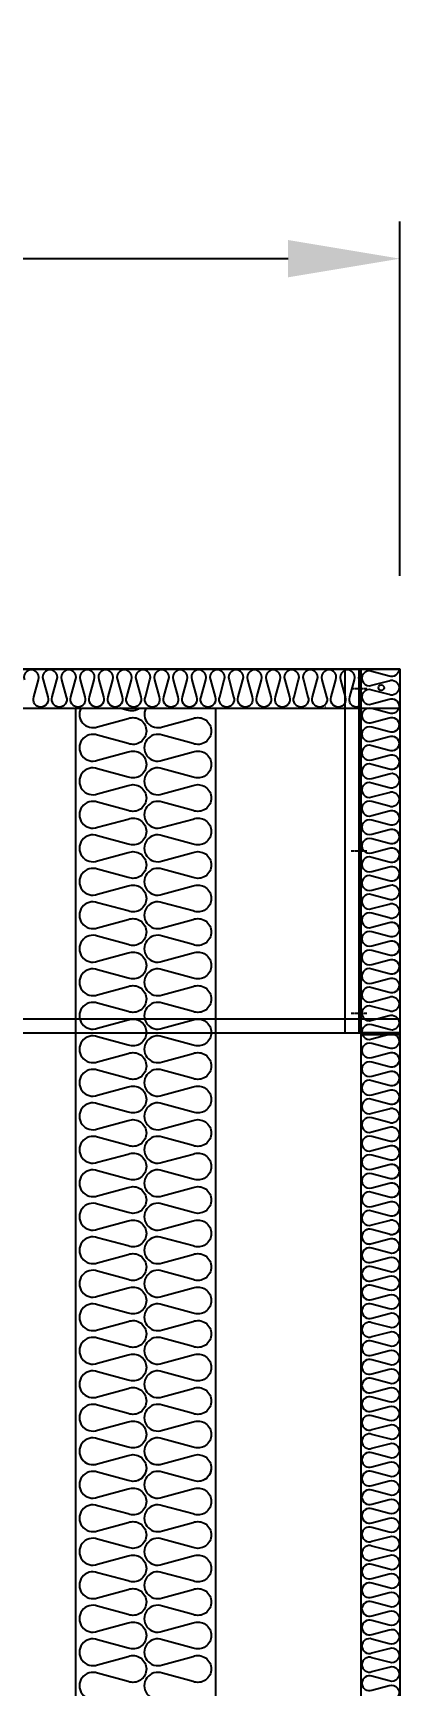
# Model space of a CAD drawing. Header units: millimetres. Extents: x 2197 to 34309, y 1850 to 24558.
# Drawn here: x 9415 to 9809, y 12168 to 13940 of the extents above; entities that cross this region are included whole.
import ezdxf

# ---------------------------------------------------------------- set-up
doc = ezdxf.new("R2010")
doc.units = ezdxf.units.MM
doc.linetypes.add('CENTER', pattern=[2, 1.25, -0.25, 0.25, -0.25])
doc.linetypes.add('HIDDEN', pattern=[0.375, 0.25, -0.125])
for name, color, linetype in [('center', 1, 'CENTER'), ('SMS', 220, 'Continuous'), ('냉각탑_dim', 1, 'Continuous'), ('숨은선', 5, 'HIDDEN')]:
    doc.layers.add(name, color=color, linetype=linetype)
doc.styles.add('HY울릉도L', font='')
doc.styles.get('HY울릉도L').set_extended_font_data('HY울릉도L')
doc.dimstyles.new('성지DIM', dxfattribs={"dimtxt": 3.5, "dimasz": 3, "dimexe": 1, "dimexo": 2.5, "dimgap": 2, "dimtad": 1, "dimdec": 0, "dimzin": 3, "dimdsep": 46, "dimtxsty": 'HY울릉도L', "dimblk": 'ARCHTICK', "dimcen": -2, "dimclrd": 256, "dimclre": 256, "dimclrt": 7, "dimadec": 0, "dimazin": 0, "dimtfac": 1, "dimtdec": 0, "dimtofl": 0, "dimtmove": 0, "dimatfit": 3, "dimfxl": 1, "dimtolj": 1, "dimtzin": 0, "dimlwe": -1, "dimarcsym": 0})

# ---------------------------------------------------------------- blocks, each defined once
blk = doc.blocks.new('*D800')
at = {"layer": 'Defpoints', "color": 0, "transparency": 16777216}
for p in [(9808.6, 13697.8), (5608.6, 13257.9), (9808.6, 13257.9)]:
    blk.add_point(p, dxfattribs=at)
at = {"layer": '냉각탑_dim', "transparency": 16777216}
for p, q in [((5608.6, 13357.9), (5608.6, 13737.8)), ((9808.6, 13357.9), (9808.6, 13737.8))]:
    blk.add_line(p, q, dxfattribs=at)
at = {"layer": '냉각탑_dim', "lineweight": -2, "transparency": 16777216}
blk.add_line((5728.6, 13697.8), (9688.6, 13697.8), dxfattribs=at)
at = {"layer": '냉각탑_dim', "transparency": 16777216}
for points in [[(5728.6, 13717.8), (5728.6, 13677.8), (5608.6, 13697.8)], [(9688.6, 13717.8), (9688.6, 13677.8), (9808.6, 13697.8)]]:
    blk.add_solid(points, dxfattribs=at)
at = {"layer": '냉각탑_dim', "color": 7, "transparency": 16777216, "insert": (7708.6, 13847.8), "char_height": 140, "attachment_point": 5, "style": 'HY울릉도L'}
blk.add_mtext('\\A1;4200', dxfattribs=at)
blk = doc.blocks.new('3')
for p, q in [((5652.6, 13257.9), (9808.6, 13257.9)), ((9263.6, 13257.9), (9808.6, 13257.9)), ((9749.6, 13257.9), (9749.6, 12867.9)), ((9764.6, 13257.9), (9764.6, 12867.9)), ((9766.6, 13257.9), (9766.6, 12867.9)), ((9808.6, 13257.9), (9766.6, 13257.9)), ((9808.6, 13257.9), (9808.6, 12867.9)), ((9808.6, 13257.9), (9808.6, 9657.9)), ((5608.6, 13217.1), (9808.6, 13215.9)), ((5717.6, 12882.9), (9808.6, 12882.9)), ((5652.6, 12867.9), (9808.6, 12867.9)), ((9808.6, 12867.9), (9766.6, 12867.9)), ((9766.6, 12865.9), (9766.6, 10159.9)), ((9808.6, 12865.9), (9766.6, 12865.9)), ((9808.6, 12865.9), (9808.6, 10159.9))]:
    blk.add_line(p, q)
at = {"color": 7}
for p, q in [((9808.6, 13257.9), (9263.6, 13257.9)), ((9766.6, 13257.9), (9766.6, 9737.9)), ((9808.6, 13257.9), (9808.6, 9657.9)), ((9460.6, 13215.9), (9460.6, 9737.9)), ((9610.6, 13215.9), (9610.6, 9737.9))]:
    blk.add_line(p, q, dxfattribs=at)
at = {"ltscale": 500, "elevation": 0}
blk.add_lwpolyline([(5608.6, 13257.9), (9808.6, 13257.9), (9808.6, 9657.9), (5608.6, 9657.9)], close=True, dxfattribs=at)
blk.add_circle((9788.6, 13237.9), 3)
blk.add_circle((9788.6, 13237.9), 3)
blk.add_circle((9788.6, 13237.9), 3)
blk.add_circle((9788.6, 13237.9), 3)
at = {"layer": 'center'}
for p, q in [((9756.2, 13236.9), (9773.2, 13236.9)), ((9756.2, 13062.9), (9773.2, 13062.9)), ((9756.2, 12888.9), (9773.2, 12888.9))]:
    blk.add_line(p, q, dxfattribs=at)
at = {"layer": 'SMS', "color": 5, "elevation": 0}
for points in [[(9766.6, 13218.4, -0.144343), (9762.3, 13217.1, -0.524856), (9754.8, 13227.9), (9759.8, 13246.2, 1.449198), (9744.9, 13246.2), (9749.8, 13227.9, -0.524856), (9742.4, 13217.1, -0.524856), (9734.9, 13227.9), (9739.8, 13246.2, 1.449198), (9724.9, 13246.2), (9729.9, 13227.9, -0.524856), (9722.4, 13217.1, -0.524856), (9714.9, 13227.9), (9719.9, 13246.2, 1.449198), (9705, 13246.2), (9709.9, 13227.9, -0.524856), (9702.5, 13217.1, -0.524856), (9695, 13227.9), (9699.9, 13246.2, 1.449198), (9685, 13246.2), (9690, 13227.9, -0.524856), (9682.5, 13217.1, -0.524856), (9675, 13227.9), (9680, 13246.2, 1.449198), (9665.1, 13246.2), (9670, 13227.9, -0.524856), (9662.6, 13217.1, -0.524856), (9655.1, 13227.9), (9660, 13246.2, 1.449198), (9645.1, 13246.2), (9650.1, 13227.9, -0.524856), (9642.6, 13217.1, -0.524856), (9635.1, 13227.9), (9640.1, 13246.2, 1.449198), (9625.2, 13246.2), (9630.1, 13227.9, -0.524856), (9622.7, 13217.1, -0.524856), (9615.2, 13227.9), (9620.1, 13246.2, 1.449198), (9605.2, 13246.2), (9610.2, 13227.9, -0.524856), (9602.7, 13217.1, -0.524856), (9595.2, 13227.9), (9600.2, 13246.2, 1.449198), (9585.3, 13246.2), (9590.2, 13227.9, -0.524856), (9582.8, 13217.1, -0.524856), (9575.3, 13227.9), (9580.2, 13246.2, 1.449198), (9565.3, 13246.2), (9570.3, 13227.9, -0.524856), (9562.8, 13217.1, -0.524856), (9555.3, 13227.9), (9560.3, 13246.2, 1.449198), (9545.4, 13246.2), (9550.3, 13227.9, -0.524856), (9542.9, 13217.1, -0.524856), (9535.4, 13227.9), (9540.3, 13246.2, 1.449198), (9525.4, 13246.2), (9530.4, 13227.9, -0.524856), (9522.9, 13217.1, -0.524856), (9515.4, 13227.9), (9520.4, 13246.2, 1.449198), (9505.5, 13246.2), (9510.4, 13227.9, -0.524856), (9503, 13217.1, -0.524856), (9495.5, 13227.9), (9500.4, 13246.2, 1.449198), (9485.5, 13246.2), (9490.5, 13227.9, -0.524856), (9483, 13217.1, -0.524856), (9475.5, 13227.9), (9480.5, 13246.2, 1.449198), (9465.6, 13246.2), (9470.5, 13227.9, -0.524856), (9463.1, 13217.1, -0.524856), (9455.6, 13227.9), (9460.5, 13246.2, 1.449198), (9445.6, 13246.2), (9450.6, 13227.9, -0.524856), (9443.1, 13217.1, -0.524856), (9435.6, 13227.9), (9440.6, 13246.2, 1.449198), (9425.7, 13246.2), (9430.6, 13227.9, -0.524856), (9423.2, 13217.1, -0.524856), (9415.7, 13227.9), (9420.6, 13246.2, 1.449198), (9405.7, 13246.2)], [(9766.6, 13254.6, 0.2951), (9764.8, 13246.2), (9766.6, 13239.5)], [(9766.6, 13254.6, 0.2951), (9764.8, 13246.2), (9766.6, 13239.5)], [(9807.7, 13257.9, -0.001715), (9807.7, 13257.9, -0.524856), (9796.9, 13250.4), (9778.6, 13255.4, 1.449198), (9778.6, 13240.5), (9796.9, 13245.4, -0.524856), (9807.7, 13237.9, -0.524856), (9796.9, 13230.5), (9778.6, 13235.4, 1.449198), (9778.6, 13220.5), (9796.9, 13225.4, -0.524856), (9807.7, 13218, -0.524856), (9796.9, 13210.5), (9778.6, 13215.5, 1.449198), (9778.6, 13200.6), (9796.9, 13205.5, -0.524856), (9807.7, 13198, -0.417249), (9799.6, 13190.1)], [(9466.2, 13215.9, 0.686718), (9484.1, 13196), (9517, 13204.9, -0.524856), (9536.5, 13191.4, -0.524856), (9517, 13178), (9484.1, 13186.9, 1.449198), (9484.1, 13160.1), (9517, 13169, -0.524856), (9536.5, 13155.5, -0.524856), (9517, 13142.1), (9484.1, 13151, 1.449198), (9484.1, 13124.1), (9517, 13133, -0.524856), (9536.5, 13119.6, -0.524856), (9517, 13106.2), (9484.1, 13115.1, 1.449198), (9484.1, 13088.2), (9517, 13097.1, -0.524856), (9536.5, 13083.7, -0.524856), (9517, 13070.3), (9484.1, 13079.2, 1.449198), (9484.1, 13052.3), (9517, 13061.2, -0.524856), (9536.5, 13047.8, -0.524856), (9517, 13034.4), (9484.1, 13043.3, 1.449198), (9484.1, 13016.4), (9517, 13025.3, -0.524856), (9536.5, 13011.9, -0.524856), (9517, 12998.5), (9484.1, 13007.4, 1.449198), (9484.1, 12980.5), (9517, 12989.4, -0.524856), (9536.5, 12976, -0.524856), (9517, 12962.5), (9484.1, 12971.5, 1.449198), (9484.1, 12944.6), (9517, 12953.5, -0.524856), (9536.5, 12940.1, -0.524856), (9517, 12926.6), (9484.1, 12935.5, 1.449198), (9484.1, 12908.7), (9517, 12917.6, -0.524856), (9536.5, 12904.2, -0.524856), (9517, 12890.7), (9484.1, 12899.6, 1.449198), (9484.1, 12872.8), (9517, 12881.7, -0.524856), (9536.5, 12868.2, -0.524856), (9517, 12854.8), (9484.1, 12863.7, 1.449198), (9484.1, 12836.9), (9517, 12845.8, -0.524856), (9536.5, 12832.3, -0.524856), (9517, 12818.9), (9484.1, 12827.8, 1.449198), (9484.1, 12801), (9517, 12809.9, -0.524856), (9536.5, 12796.4, -0.524856), (9517, 12783), (9484.1, 12791.9, 1.449198), (9484.1, 12765), (9517, 12773.9, -0.524856), (9536.5, 12760.5, -0.524856), (9517, 12747.1), (9484.1, 12756, 1.449198), (9484.1, 12729.1), (9517, 12738, -0.524856), (9536.5, 12724.6, -0.524856), (9517, 12711.2), (9484.1, 12720.1, 1.449198), (9484.1, 12693.2), (9517, 12702.1, -0.524856), (9536.5, 12688.7, -0.524856), (9517, 12675.3), (9484.1, 12684.2, 1.449198), (9484.1, 12657.3), (9517, 12666.2, -0.524856), (9536.5, 12652.8, -0.524856), (9517, 12639.4), (9484.1, 12648.3, 1.449198), (9484.1, 12621.4), (9517, 12630.3, -0.524856), (9536.5, 12616.9, -0.524856), (9517, 12603.4), (9484.1, 12612.4, 1.449198), (9484.1, 12585.5), (9517, 12594.4, -0.524856), (9536.5, 12581, -0.524856), (9517, 12567.5), (9484.1, 12576.4, 1.449198), (9484.1, 12549.6), (9517, 12558.5, -0.524856), (9536.5, 12545.1, -0.524856), (9517, 12531.6), (9484.1, 12540.5, 1.449198), (9484.1, 12513.7), (9517, 12522.6, -0.524856), (9536.5, 12509.1, -0.524856), (9517, 12495.7), (9484.1, 12504.6, 1.449198), (9484.1, 12477.8), (9517, 12486.7, -0.524856), (9536.5, 12473.2, -0.524856), (9517, 12459.8), (9484.1, 12468.7, 1.449198), (9484.1, 12441.9), (9517, 12450.8, -0.524856), (9536.5, 12437.3, -0.524856), (9517, 12423.9), (9484.1, 12432.8, 1.449198), (9484.1, 12405.9), (9517, 12414.8, -0.524856), (9536.5, 12401.4, -0.417249), (9522, 12387.1)], [(9529.3, 13215.9, -0.259641), (9515.5, 13213.9), (9508, 13215.9)], [(9529.3, 13215.9, -0.259641), (9515.5, 13213.9), (9508, 13215.9)], [(9535.9, 13215.9, 0.686718), (9553.7, 13196), (9586.6, 13204.9, -0.524856), (9606.1, 13191.4, -0.524856), (9586.6, 13178), (9553.7, 13186.9, 1.449198), (9553.7, 13160.1), (9586.6, 13169, -0.524856), (9606.1, 13155.5, -0.524856), (9586.6, 13142.1), (9553.7, 13151, 1.449198), (9553.7, 13124.1), (9586.6, 13133, -0.524856), (9606.1, 13119.6, -0.524856), (9586.6, 13106.2), (9553.7, 13115.1, 1.449198), (9553.7, 13088.2), (9586.6, 13097.1, -0.524856), (9606.1, 13083.7, -0.524856), (9586.6, 13070.3), (9553.7, 13079.2, 1.449198), (9553.7, 13052.3), (9586.6, 13061.2, -0.524856), (9606.1, 13047.8, -0.524856), (9586.6, 13034.4), (9553.7, 13043.3, 1.449198), (9553.7, 13016.4), (9586.6, 13025.3, -0.524856), (9606.1, 13011.9, -0.524856), (9586.6, 12998.5), (9553.7, 13007.4, 1.449198), (9553.7, 12980.5), (9586.6, 12989.4, -0.524856), (9606.1, 12976, -0.524856), (9586.6, 12962.5), (9553.7, 12971.5, 1.449198), (9553.7, 12944.6), (9586.6, 12953.5, -0.524856), (9606.1, 12940.1, -0.524856), (9586.6, 12926.6), (9553.7, 12935.5, 1.449198), (9553.7, 12908.7), (9586.6, 12917.6, -0.524856), (9606.1, 12904.2, -0.524856), (9586.6, 12890.7), (9553.7, 12899.6, 1.449198), (9553.7, 12872.8), (9586.6, 12881.7, -0.524856), (9606.1, 12868.2, -0.524856), (9586.6, 12854.8), (9553.7, 12863.7, 1.449198), (9553.7, 12836.9), (9586.6, 12845.8, -0.524856), (9606.1, 12832.3, -0.524856), (9586.6, 12818.9), (9553.7, 12827.8, 1.449198), (9553.7, 12801), (9586.6, 12809.9, -0.524856), (9606.1, 12796.4, -0.524856), (9586.6, 12783), (9553.7, 12791.9, 1.449198), (9553.7, 12765), (9586.6, 12773.9, -0.524856), (9606.1, 12760.5, -0.524856), (9586.6, 12747.1), (9553.7, 12756, 1.449198), (9553.7, 12729.1), (9586.6, 12738, -0.524856), (9606.1, 12724.6, -0.524856), (9586.6, 12711.2), (9553.7, 12720.1, 1.449198), (9553.7, 12693.2), (9586.6, 12702.1, -0.524856), (9606.1, 12688.7, -0.524856), (9586.6, 12675.3), (9553.7, 12684.2, 1.449198), (9553.7, 12657.3), (9586.6, 12666.2, -0.524856), (9606.1, 12652.8, -0.524856), (9586.6, 12639.4), (9553.7, 12648.3, 1.449198), (9553.7, 12621.4), (9586.6, 12630.3, -0.524856), (9606.1, 12616.9, -0.524856), (9586.6, 12603.4), (9553.7, 12612.4, 1.449198), (9553.7, 12585.5), (9586.6, 12594.4, -0.524856), (9606.1, 12581, -0.524856), (9586.6, 12567.5), (9553.7, 12576.4, 1.449198), (9553.7, 12549.6), (9586.6, 12558.5, -0.524856), (9606.1, 12545.1, -0.524856), (9586.6, 12531.6), (9553.7, 12540.5, 1.449198), (9553.7, 12513.7), (9586.6, 12522.6, -0.524856), (9606.1, 12509.1, -0.524856), (9586.6, 12495.7), (9553.7, 12504.6, 1.449198), (9553.7, 12477.8), (9586.6, 12486.7, -0.524856), (9606.1, 12473.2, -0.524856), (9586.6, 12459.8), (9553.7, 12468.7, 1.449198), (9553.7, 12441.9), (9586.6, 12450.8, -0.524856), (9606.1, 12437.3, -0.524856), (9586.6, 12423.9), (9553.7, 12432.8, 1.449198), (9553.7, 12405.9), (9586.6, 12414.8, -0.524856), (9606.1, 12401.4, -0.417249), (9591.6, 12387.1)], [(9767.9, 13206.6, 0.468181), (9778.6, 13200.6), (9796.9, 13205.5, -0.524856), (9807.7, 13198, -0.524856), (9796.9, 13190.6), (9778.6, 13195.5, 1.449198), (9778.6, 13180.6), (9796.9, 13185.5, -0.524856), (9807.7, 13178.1, -0.524856), (9796.9, 13170.6), (9778.6, 13175.6, 1.449198), (9778.6, 13160.7), (9796.9, 13165.6, -0.524856), (9807.7, 13158.1, -0.524856), (9796.9, 13150.7), (9778.6, 13155.6, 1.449198), (9778.6, 13140.7), (9796.9, 13145.6, -0.524856), (9807.7, 13138.2, -0.524856), (9796.9, 13130.7), (9778.6, 13135.7, 1.449198), (9778.6, 13120.8), (9796.9, 13125.7, -0.524856), (9807.7, 13118.2, -0.524856), (9796.9, 13110.8), (9778.6, 13115.7, 1.449198), (9778.6, 13100.8), (9796.9, 13105.7, -0.524856), (9807.7, 13098.3, -0.524856), (9796.9, 13090.8), (9778.6, 13095.8, 1.449198), (9778.6, 13080.9), (9796.9, 13085.8, -0.524856), (9807.7, 13078.3, -0.524856), (9796.9, 13070.9), (9778.6, 13075.8, 1.449198), (9778.6, 13060.9), (9796.9, 13065.8, -0.524856), (9807.7, 13058.4, -0.524856), (9796.9, 13050.9), (9778.6, 13055.9, 1.449198), (9778.6, 13041), (9796.9, 13045.9, -0.524856), (9807.7, 13038.4, -0.524856), (9796.9, 13031), (9778.6, 13035.9, 1.449198), (9778.6, 13021), (9796.9, 13025.9, -0.524856), (9807.7, 13018.5, -0.524856), (9796.9, 13011), (9778.6, 13016, 1.449198), (9778.6, 13001.1), (9796.9, 13006, -0.524856), (9807.7, 12998.5, -0.524856), (9796.9, 12991.1), (9778.6, 12996, 1.449198), (9778.6, 12981.1), (9796.9, 12986, -0.524856), (9807.7, 12978.6, -0.524856), (9796.9, 12971.1), (9778.6, 12976.1, 1.449198), (9778.6, 12961.2), (9796.9, 12966.1, -0.524856), (9807.7, 12958.6, -0.524856), (9796.9, 12951.2), (9778.6, 12956.1, 1.449198), (9778.6, 12941.2), (9796.9, 12946.1, -0.524856), (9807.7, 12938.7, -0.524856), (9796.9, 12931.2), (9778.6, 12936.2, 1.449198), (9778.6, 12921.3), (9796.9, 12926.2, -0.524856), (9807.7, 12918.7, -0.524856), (9796.9, 12911.3), (9778.6, 12916.2, 1.449198), (9778.6, 12901.3), (9796.9, 12906.2, -0.524856), (9807.7, 12898.8, -0.524856), (9796.9, 12891.3), (9778.6, 12896.3, 1.449198), (9778.6, 12881.4), (9796.9, 12886.3, -0.524856), (9807.7, 12878.8, -0.524856), (9796.9, 12871.4), (9778.6, 12876.3, 1.449198), (9778.6, 12861.4), (9796.9, 12866.3, -0.524856), (9807.7, 12858.9, -0.524856), (9796.9, 12851.4), (9778.6, 12856.4, 1.449198), (9778.6, 12841.5), (9796.9, 12846.4, -0.524856), (9807.7, 12838.9, -0.524856), (9796.9, 12831.5), (9778.6, 12836.4, 1.449198), (9778.6, 12821.5), (9796.9, 12826.4, -0.524856), (9807.7, 12819, -0.524856), (9796.9, 12811.5), (9778.6, 12816.5, 1.449198), (9778.6, 12801.6), (9796.9, 12806.5, -0.524856), (9807.7, 12799, -0.524856), (9796.9, 12791.6), (9778.6, 12796.5, 1.449198), (9778.6, 12781.6), (9796.9, 12786.5, -0.524856), (9807.7, 12779.1, -0.524856), (9796.9, 12771.6), (9778.6, 12776.6, 1.449198), (9778.6, 12761.7), (9796.9, 12766.6, -0.524856), (9807.7, 12759.1, -0.524856), (9796.9, 12751.7), (9778.6, 12756.6, 1.449198), (9778.6, 12741.7), (9796.9, 12746.6, -0.524856), (9807.7, 12739.2, -0.524856), (9796.9, 12731.7), (9778.6, 12736.7, 1.449198), (9778.6, 12721.8), (9796.9, 12726.7, -0.524856), (9807.7, 12719.2, -0.524856), (9796.9, 12711.8), (9778.6, 12716.7, 1.449198), (9778.6, 12701.8), (9796.9, 12706.7, -0.524856), (9807.7, 12699.3, -0.524856), (9796.9, 12691.8), (9778.6, 12696.8, 1.449198), (9778.6, 12681.9), (9796.9, 12686.8, -0.524856), (9807.7, 12679.3, -0.524856), (9796.9, 12671.9), (9778.6, 12676.8, 1.449198), (9778.6, 12661.9), (9796.9, 12666.8, -0.524856), (9807.7, 12659.4, -0.524856), (9796.9, 12651.9), (9778.6, 12656.9, 1.449198), (9778.6, 12642), (9796.9, 12646.9, -0.524856), (9807.7, 12639.4, -0.417249), (9799.6, 12631.5)], [(9807.5, 12657.9, -0.468181), (9796.9, 12651.9), (9778.6, 12656.9, 0.524856), (9767.8, 12649.4, 0.524856), (9778.6, 12642), (9796.9, 12646.9, -1.449198), (9796.9, 12632), (9778.6, 12636.9, 0.524856), (9767.8, 12629.5, 0.524856), (9778.6, 12622), (9796.9, 12626.9, -1.449198), (9796.9, 12612), (9778.6, 12617, 0.524856), (9767.8, 12609.5, 0.524856), (9778.6, 12602.1), (9796.9, 12607, -1.449198), (9796.9, 12592.1), (9778.6, 12597, 0.524856), (9767.8, 12589.6, 0.524856), (9778.6, 12582.1), (9796.9, 12587, -1.449198), (9796.9, 12572.1), (9778.6, 12577.1, 0.524856), (9767.8, 12569.6, 0.524856), (9778.6, 12562.2), (9796.9, 12567.1, -1.449198), (9796.9, 12552.2), (9778.6, 12557.1, 0.524856), (9767.8, 12549.7, 0.524856), (9778.6, 12542.2), (9796.9, 12547.1, -1.449198), (9796.9, 12532.2), (9778.6, 12537.2, 0.524856), (9767.8, 12529.7, 0.524856), (9778.6, 12522.3), (9796.9, 12527.2, -1.449198), (9796.9, 12512.3), (9778.6, 12517.2, 0.524856), (9767.8, 12509.8, 0.524856), (9778.6, 12502.3), (9796.9, 12507.2, -1.449198), (9796.9, 12492.3), (9778.6, 12497.3, 0.524856), (9767.8, 12489.8, 0.524856), (9778.6, 12482.4), (9796.9, 12487.3, -1.449198), (9796.9, 12472.4), (9778.6, 12477.3, 0.524856), (9767.8, 12469.9, 0.524856), (9778.6, 12462.4), (9796.9, 12467.3, -1.449198), (9796.9, 12452.4), (9778.6, 12457.4, 0.524856), (9767.8, 12449.9, 0.524856), (9778.6, 12442.5), (9796.9, 12447.4, -1.449198), (9796.9, 12432.5), (9778.6, 12437.4, 0.524856), (9767.8, 12430, 0.524856), (9778.6, 12422.5), (9796.9, 12427.4, -1.449198), (9796.9, 12412.5), (9778.6, 12417.5, 0.524856), (9767.8, 12410, 0.524856), (9778.6, 12402.6), (9796.9, 12407.5, -1.449198), (9796.9, 12392.6), (9778.6, 12397.5, 0.524856), (9767.8, 12390.1, 0.524856), (9778.6, 12382.6), (9796.9, 12387.5, -1.449198), (9796.9, 12372.6), (9778.6, 12377.6, 0.524856), (9767.8, 12370.1, 0.524856), (9778.6, 12362.7), (9796.9, 12367.6, -1.449198), (9796.9, 12352.7), (9778.6, 12357.6, 0.524856), (9767.8, 12350.2, 0.524856), (9778.6, 12342.7), (9796.9, 12347.6, -1.449198), (9796.9, 12332.7), (9778.6, 12337.7, 0.524856), (9767.8, 12330.2, 0.524856), (9778.6, 12322.8), (9796.9, 12327.7, -1.449198), (9796.9, 12312.8), (9778.6, 12317.7, 0.524856), (9767.8, 12310.3, 0.524856), (9778.6, 12302.8), (9796.9, 12307.7, -1.449198), (9796.9, 12292.8), (9778.6, 12297.8, 0.524856), (9767.8, 12290.3, 0.524856), (9778.6, 12282.9), (9796.9, 12287.8, -1.449198), (9796.9, 12272.9), (9778.6, 12277.8, 0.524856), (9767.8, 12270.4, 0.524856), (9778.6, 12262.9), (9796.9, 12267.8, -1.449198), (9796.9, 12252.9), (9778.6, 12257.9, 0.524856), (9767.8, 12250.4, 0.524856), (9778.6, 12243), (9796.9, 12247.9, -1.449198), (9796.9, 12233), (9778.6, 12237.9, 0.524856), (9767.8, 12230.5, 0.524856), (9778.6, 12223), (9796.9, 12227.9, -1.449198), (9796.9, 12213), (9778.6, 12218, 0.524856), (9767.8, 12210.5, 0.524856), (9778.6, 12203.1), (9796.9, 12208, -1.449198), (9796.9, 12193.1), (9778.6, 12198, 0.524856), (9767.8, 12190.6, 0.524856), (9778.6, 12183.1), (9796.9, 12188, -1.449198), (9796.9, 12173.1), (9778.6, 12178.1, 0.524856), (9767.8, 12170.6, 0.524856), (9778.6, 12163.2), (9796.9, 12168.1, -1.449198), (9796.9, 12153.2)], [(9465.1, 12415.8, 0.446849), (9484.1, 12405.9), (9517, 12414.8, -0.524856), (9536.5, 12401.4, -0.524856), (9517, 12388), (9484.1, 12396.9, 1.449198), (9484.1, 12370), (9517, 12378.9, -0.524856), (9536.5, 12365.5, -0.524856), (9517, 12352.1), (9484.1, 12361, 1.449198), (9484.1, 12334.1), (9517, 12343, -0.524856), (9536.5, 12329.6, -0.524856), (9517, 12316.2), (9484.1, 12325.1, 1.449198), (9484.1, 12298.2), (9517, 12307.1, -0.524856), (9536.5, 12293.7, -0.524856), (9517, 12280.3), (9484.1, 12289.2, 1.449198), (9484.1, 12262.3), (9517, 12271.2, -0.524856), (9536.5, 12257.8, -0.524856), (9517, 12244.3), (9484.1, 12253.3, 1.449198), (9484.1, 12226.4), (9517, 12235.3, -0.524856), (9536.5, 12221.9, -0.524856), (9517, 12208.4), (9484.1, 12217.3, 1.449198), (9484.1, 12190.5), (9517, 12199.4, -0.524856), (9536.5, 12186, -0.524856), (9517, 12172.5), (9484.1, 12181.4, 1.449198), (9484.1, 12154.6)], [(9534.7, 12415.8, 0.446849), (9553.7, 12405.9), (9586.6, 12414.8, -0.524856), (9606.1, 12401.4, -0.524856), (9586.6, 12388), (9553.7, 12396.9, 1.449198), (9553.7, 12370), (9586.6, 12378.9, -0.524856), (9606.1, 12365.5, -0.524856), (9586.6, 12352.1), (9553.7, 12361, 1.449198), (9553.7, 12334.1), (9586.6, 12343, -0.524856), (9606.1, 12329.6, -0.524856), (9586.6, 12316.2), (9553.7, 12325.1, 1.449198), (9553.7, 12298.2), (9586.6, 12307.1, -0.524856), (9606.1, 12293.7, -0.524856), (9586.6, 12280.3), (9553.7, 12289.2, 1.449198), (9553.7, 12262.3), (9586.6, 12271.2, -0.524856), (9606.1, 12257.8, -0.524856), (9586.6, 12244.3), (9553.7, 12253.3, 1.449198), (9553.7, 12226.4), (9586.6, 12235.3, -0.524856), (9606.1, 12221.9, -0.524856), (9586.6, 12208.4), (9553.7, 12217.3, 1.449198), (9553.7, 12190.5), (9586.6, 12199.4, -0.524856), (9606.1, 12186, -0.524856), (9586.6, 12172.5), (9553.7, 12181.4, 1.449198), (9553.7, 12154.6)]]:
    blk.add_lwpolyline(points, format="xyb", dxfattribs=at)
at = {"layer": '숨은선', "ltscale": 4, "elevation": 0}
blk.add_lwpolyline([(9728.5, 13217.9, 0.005236), (9728.7, 13217.9, 0.005236)], format="xyb", dxfattribs=at)
blk.add_lwpolyline([(9728.5, 13217.9, 0.005236), (9728.7, 13217.9, 0.005236)], format="xyb", dxfattribs=at)

msp = doc.modelspace()

# ---------------------------------------------------------------- block references
msp.add_blockref('3', (0, 0))

# ---------------------------------------------------------------- dimensions: what is measured, and where the dimension line sits
at = {"layer": '냉각탑_dim'}
dim = msp.add_linear_dim(base=(9808.6, 13697.8), p1=(5608.6, 13257.9), p2=(9808.6, 13257.9), dimstyle='성지DIM', override={"dimscale": 40, "dimsah": 1}, dxfattribs=at)
dim.commit()
dim.dimension.update_dxf_attribs({"geometry": '*D800', "text_midpoint": (7708.6, 13847.8)})

doc.saveas('drawing.dxf')
